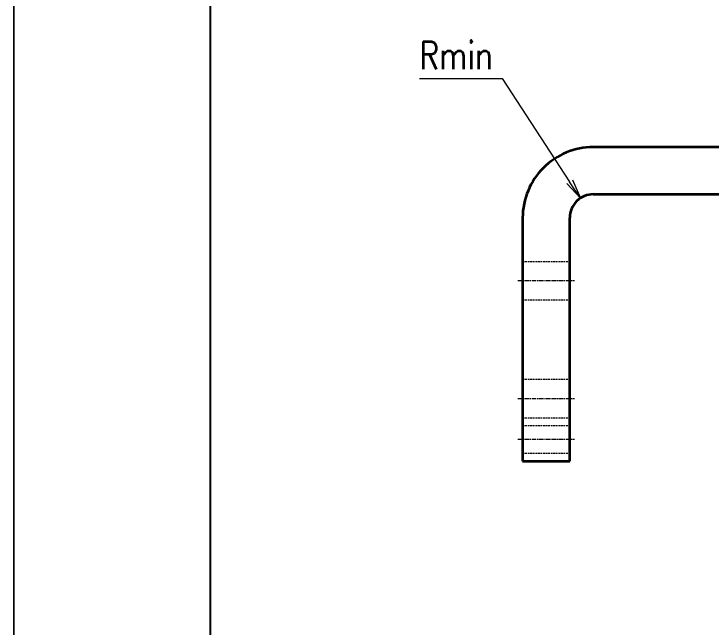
# Model space of a CAD drawing. Header units: millimetres. Extents: x -47800 to 104182, y -50696 to 46579.
# Drawn here: x -47800.5 to -47711.7, y 46050.5 to 46128.6 of the extents above; entities that cross this region are included whole.
import ezdxf

# ---------------------------------------------------------------- set-up
doc = ezdxf.new("R2010")
doc.units = ezdxf.units.MM
doc.header["$LTSCALE"] = 0.5
doc.linetypes.add('AM_ISO02W050x2', pattern=[3.75, 3, -0.75])
doc.linetypes.add('AM_ISO08W050x2', pattern=[9, 6, -0.75, 1.5, -0.75])
for name, color, linetype, lineweight in [('中心线', 2, 'AM_ISO08W050x2', 18), ('图框', 7, 'Continuous', 18), ('标注线', 3, 'Continuous', 18), ('粗实线', 7, 'Continuous', 35), ('虚线', 1, 'AM_ISO02W050x2', 18)]:
    doc.layers.add(name, color=color, linetype=linetype, lineweight=lineweight)
doc.layers.add('图\\M+19E79\\M+195B6\\M+18E9A', color=7, linetype='Continuous')
doc.layers.add('打印', color=7, linetype='Continuous', lineweight=15, plot=False)
doc.layers.add('打印-禁用', color=7, linetype='Continuous', lineweight=15, plot=False)
doc.styles.add('DIM', font='romans.shx', dxfattribs={"width": 0.8, "bigfont": 'bigfont.shx'})
doc.dimstyles.new('DEH 1-1$4', dxfattribs={"dimtxt": 3.5, "dimasz": 2.5, "dimexe": 1, "dimexo": 0.625, "dimgap": 1.2, "dimtad": 1, "dimtoh": 1, "dimdsep": 46, "dimtxsty": 'DIM', "dimblk": 'OPEN', "dimcen": 0, "dimclrd": 8, "dimclre": 8, "dimclrt": 2, "dimazin": 2, "dimtfac": 0.5, "dimtofl": 0, "dimtmove": 0, "dimatfit": 3, "dimldrblk": 'OPEN', "dimfxl": 0, "dimtolj": 2, "dimlwd": 18, "dimlwe": 18, "dimarcsym": 0})

# ---------------------------------------------------------------- blocks, each defined once
blk = doc.blocks.new('GZDEH零件A4图框V01版')
at = {"layer": '图\\M+19E79\\M+195B6\\M+18E9A', "linetype": 'Continuous'}
blk.add_line((25, 292), (25, 13.5), dxfattribs=at)
at = {"layer": '打印-禁用', "linetype": 'Continuous'}
blk.add_line((0, 297), (0, 0), dxfattribs=at)
blk = doc.blocks.new('DEH A4')
at = {"layer": '图框'}
blk.add_blockref('GZDEH零件A4图框V01版', (0, 0), dxfattribs=at)
blk = doc.blocks.new('_Open')
at = {"color": 0, "linetype": 'ByBlock', "lineweight": -2}
for p, q in [((-1, 0.167), (0, 0)), ((-1, -0.167), (0, 0)), ((0, 0), (-1, 0))]:
    blk.add_line(p, q, dxfattribs=at)
blk = doc.blocks.new('*D97')
at = {"layer": 'Defpoints', "color": 0, "transparency": 16777216}
for p in [(-47728.323, 46105.15), (-47726.68, 46102.64)]:
    blk.add_point(p, dxfattribs=at)
at = {"layer": '标注线', "color": 8, "lineweight": 18, "transparency": 16777216}
for p, q in [((-47748.831, 46120.381), (-47738.297, 46120.381)), ((-47738.297, 46120.381), (-47729.693, 46107.241))]:
    blk.add_line(p, q, dxfattribs=at)
at = {"layer": '标注线', "color": 8, "lineweight": 18, "transparency": 16777216, "xscale": 2.5, "yscale": 2.5, "zscale": 2.5, "rotation": 303.2181769915288}
blk.add_blockref('_Open', (-47728.323, 46105.15), dxfattribs=at)
at = {"layer": '标注线', "color": 2, "transparency": 16777216, "insert": (-47744.164, 46123.331), "char_height": 3.5, "attachment_point": 5, "style": 'DIM'}
blk.add_mtext('\\A2;{\\Fromans,bigfont|c134;Rmin}', dxfattribs=at)

msp = doc.modelspace()

# ---------------------------------------------------------------- linework, layer by layer
at = {"layer": '中心线', "ltscale": 0.180005}
for p, q in [((-47736.279, 46094.64), (-47729.079, 46094.64)), ((-47736.279, 46079.64), (-47729.079, 46079.64)), ((-47736.279, 46074.44), (-47729.079, 46074.44))]:
    msp.add_line(p, q, dxfattribs=at)
at = {"layer": '打印'}
msp.add_lwpolyline([(-47800.474, 46251.622), (-47590.474, 46251.622), (-47590.474, 45954.622), (-47800.474, 45954.622)], close=True, dxfattribs=at)
at = {"layer": '粗实线', "lineweight": 35}
for p, q in [((-47686.68, 46111.64), (-47726.68, 46111.64)), ((-47726.68, 46105.64), (-47686.68, 46105.64)), ((-47735.68, 46102.64), (-47735.68, 46071.64)), ((-47729.68, 46071.64), (-47729.68, 46102.64))]:
    msp.add_line(p, q, dxfattribs=at)
at = {"layer": '粗实线', "lineweight": 35, "ltscale": 0.15}
msp.add_line((-47735.68, 46071.64), (-47729.68, 46071.64), dxfattribs=at)
at = {"layer": '粗实线', "lineweight": 35}
for radius in [9, 3]:
    msp.add_arc((-47726.68, 46102.64), radius, 90, 180.00001, dxfattribs=at)
at = {"layer": '虚线', "ltscale": 0.15}
for p, q in [((-47735.68, 46097.098), (-47729.68, 46097.098)), ((-47735.68, 46092.182), (-47729.68, 46092.182)), ((-47735.68, 46082.098), (-47729.68, 46082.098)), ((-47735.68, 46077.182), (-47729.68, 46077.182)), ((-47735.68, 46076.19), (-47729.68, 46076.19)), ((-47735.68, 46076.19), (-47729.68, 46076.19)), ((-47735.68, 46072.69), (-47729.68, 46072.69)), ((-47735.68, 46072.69), (-47729.68, 46072.69))]:
    msp.add_line(p, q, dxfattribs=at)

# ---------------------------------------------------------------- block references
at = {"layer": '图框'}
msp.add_blockref('DEH A4', (-47800.474, 45954.622), dxfattribs=at)

# ---------------------------------------------------------------- dimensions: what is measured, and where the dimension line sits
at = {"layer": '标注线'}
dim = msp.add_radius_dim(center=(-47726.68, 46102.64), mpoint=(-47728.323, 46105.15), text='{\\Fromans,bigfont|c134;Rmin}', dimstyle='DEH 1-1$4', dxfattribs=at)
dim.commit()
dim.dimension.update_dxf_attribs({"geometry": '*D97', "text_midpoint": (-47744.164, 46120.381), "dimtype": 164})

doc.saveas('drawing.dxf')
